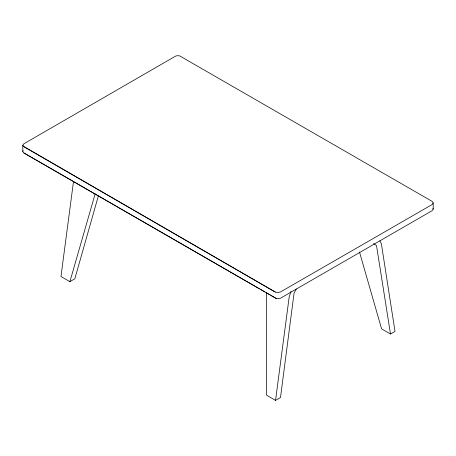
<?xml version="1.0" encoding="UTF-8"?>
<svg xmlns="http://www.w3.org/2000/svg" width="456" height="456" viewBox="0 0 456 456"><rect width="100%" height="100%" fill="white"/><g stroke="black" fill="none" stroke-linecap="round" stroke-linejoin="round"><path stroke-width="0.68" d="M73.496 181.551L60.973 276.507L69.888 281.66L74.835 278.798L98.296 196.16M266.515 292.501L266.629 395.244L275.544 400.391L289.178 296.993L291.002 291.35M22.8 151.483L22.8 145.259L23.866 143.794L175.412 56.219L176.632 55.763L179.482 55.78L432.1 201.352L433.2 202.886L433.2 209.173L432.1 210.706L280.594 298.138L279.391 298.629L276.501 298.629L23.866 152.948L22.8 151.483L23.039 150.56M69.888 281.66L95.139 193.874M433.2 202.886L432.134 204.55L280.588 291.891L277.96 292.541L276.45 292.336L275.247 292.028L23.9 146.758L22.8 145.259M296.326 288.979L294.063 293.134L280.491 397.535L275.544 400.391M359.476 251.951L381.592 328.867L390.513 334.014L395.01 331.415L381.376 243.766L379.859 240.814M23.866 152.948L259.247 288.682M260.479 289.389L264.793 291.88M266.025 292.587L270.34 295.078M271.571 295.784L276.501 298.629M23.085 146.074L275.247 292.028M373.584 243.555L376.496 245.539L390.513 334.014M432.921 208.306L433.2 209.173"/></g></svg>
